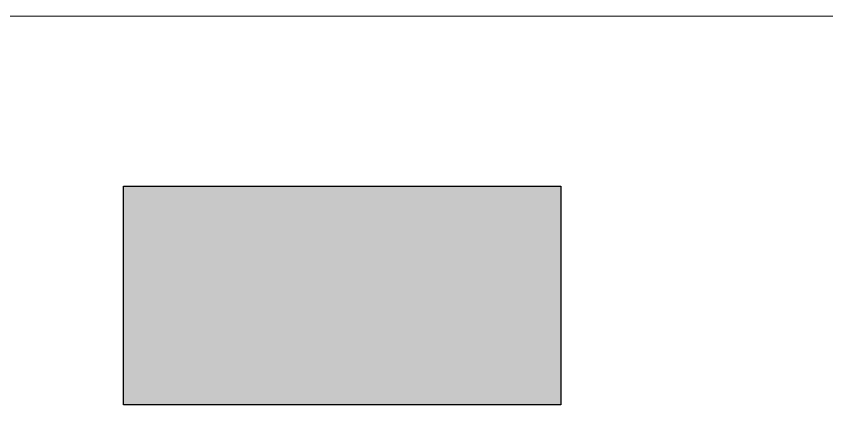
# Model space of a CAD drawing. Header units: millimetres. Extents: x 3774 to 718460, y -768339 to 192544.
# Drawn here: x 355364 to 356106, y -719505 to -719149 of the extents above; entities that cross this region are included whole.
import ezdxf

# ---------------------------------------------------------------- set-up
doc = ezdxf.new("R2010")
doc.units = ezdxf.units.MM
doc.linetypes.add('XKITLINE00', pattern=[0])
for name, color, linetype in [('000 - CONCRETE_COL_HATCH_', 251, 'Continuous'), ('000 - CONCRETE_COL_MAIN_COLOR_1', 5, 'Continuous'), ('000 - CONCRETE_COL_WIPEOUT_', 250, 'Continuous')]:
    doc.layers.add(name, color=color, linetype=linetype)
doc.layers.add('Part', color=2, linetype='Continuous', lineweight=0)

# ---------------------------------------------------------------- blocks, each defined once
blk = doc.blocks.new('*A3533235')
at = {"layer": 'Part', "linetype": 'XKITLINE00', "lineweight": 0}
blk.add_line((1818.400002, -42.416003), (1850.080007, -42.416003), dxfattribs=at)
blk = doc.blocks.new('W-1-PP19-SE-ENT3_20260407-084553_PP19_ENT3_LOPL')
at = {"lineweight": 0, "xscale": 125, "yscale": 125, "zscale": 125}
blk.add_blockref('*A3533235', (-226235, 11475), dxfattribs=at)
blk = doc.blocks.new('000_CKST_FAMELINE_RC-COLUMN_TOP_VIEW')
blk.add_wipeout([(200, 100), (200, -100), (-200, -100), (-200, 100)]).dxf.layer = '000 - CONCRETE_COL_WIPEOUT_'
at = {"layer": '000 - CONCRETE_COL_HATCH_'}
h = blk.add_hatch(dxfattribs=at)
h.set_pattern_fill('AR-CONC', color=256, scale=0.1, style=0)
h.paths.add_polyline_path([(-200, -100), (-200, 100), (200, 100), (200, -100)])
at = {"layer": '000 - CONCRETE_COL_MAIN_COLOR_1'}
blk.add_lwpolyline([(-200, -100), (-200, 100), (200, 100), (200, -100), (-200, -100)], close=True, dxfattribs=at)

msp = doc.modelspace()

# ---------------------------------------------------------------- block references
at = {"color": 6}
msp.add_blockref('W-1-PP19-SE-ENT3_20260407-084553_PP19_ENT3_LOPL', (354246.645, -725322.382), dxfattribs=at)

# ---------------------------------------------------------------- next in the draw order: block references
msp.add_blockref('000_CKST_FAMELINE_RC-COLUMN_TOP_VIEW', (355662.6, -719404.622), dxfattribs=at)

doc.saveas('drawing.dxf')
